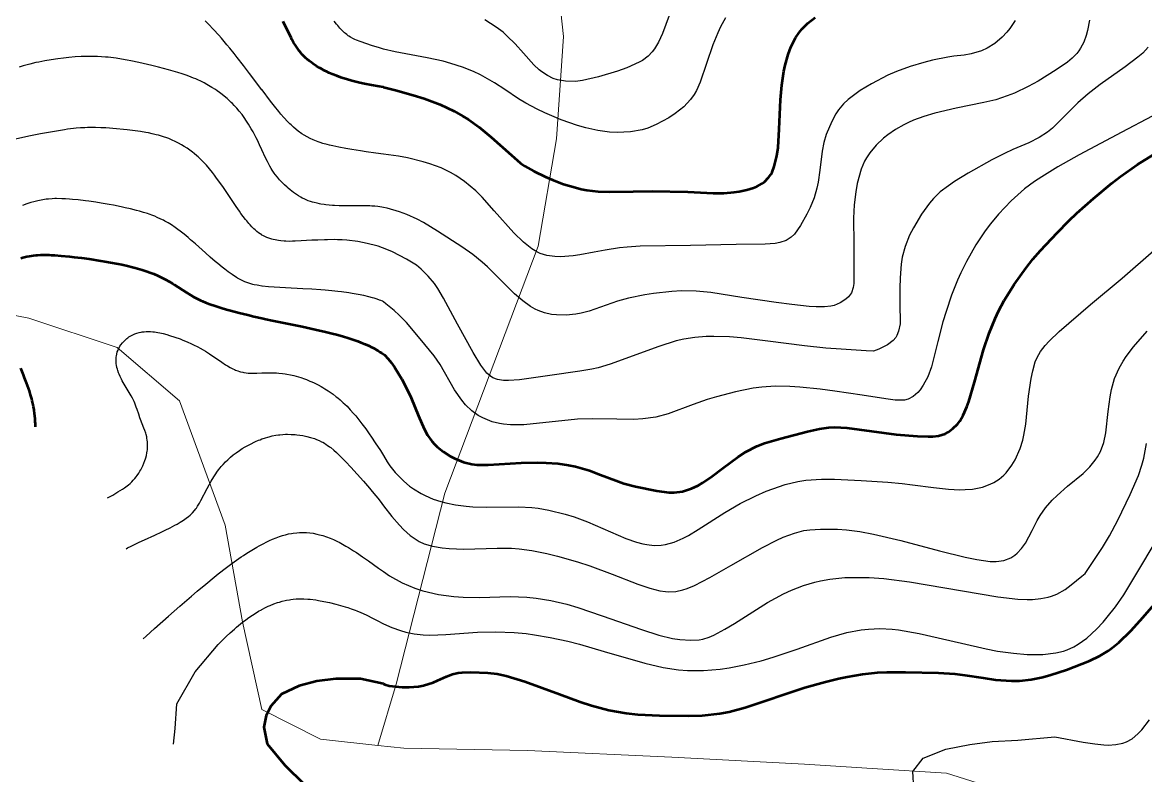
# Model space of a CAD drawing. Header units: metres. Extents: x 545098 to 555652, y 1854398 to 1862642.
# Drawn here: x 547881 to 548438, y 1857948 to 1858321 of the extents above; entities that cross this region are included whole.
import ezdxf

# ---------------------------------------------------------------- set-up
doc = ezdxf.new("R2010")
doc.units = ezdxf.units.M
doc.header["$LTSCALE"] = 6.8
for name, color, linetype, lineweight in [('1', 7, 'Continuous', 25), ('2', 7, 'Continuous', 53), ('52', 7, 'Continuous', 13), ('53', 7, 'Continuous', 13)]:
    doc.layers.add(name, color=color, linetype=linetype, lineweight=lineweight)

msp = doc.modelspace()

# ---------------------------------------------------------------- linework, layer by layer
at = {"layer": '1'}
for points in [[(547982.69, 1858309.97), (547979.95, 1858313.18), (547978.61, 1858314.68), (547976.01, 1858317.54), (547973.46, 1858320.19), (547971.79, 1858321.87)], [(548373.23, 1858321.98), (548370.58, 1858318.08), (548369.16, 1858316.28), (548366.9, 1858313.8), (548363.25, 1858310.65), (548359.32, 1858308.24), (548356.64, 1858307.02), (548351.5, 1858305.43), (548347.98, 1858304.84), (548342.96, 1858304.28), (548339.92, 1858303.86), (548332.32, 1858302.33), (548327.99, 1858301.22), (548321.23, 1858299.18), (548314.53, 1858296.7), (548310.19, 1858294.84), (548302.02, 1858290.7), (548296.54, 1858287.36), (548290.49, 1858282.86), (548288.17, 1858280.72), (548285.65, 1858277.73), (548284.44, 1858275.83), (548282.5, 1858272), (548279.59, 1858265.48), (548278.39, 1858261.61), (548277.56, 1858257.25), (548276.48, 1858247.91), (548275.61, 1858241.87), (548274.97, 1858238.87), (548273.59, 1858234.22), (548271.63, 1858229.35), (548270.1, 1858226.13), (548266.9, 1858220.38), (548263.88, 1858216.17), (548262.34, 1858214.64), (548259.75, 1858212.99), (548256.68, 1858211.98), (548254.38, 1858211.59), (548249.33, 1858211.24), (548234.96, 1858211), (548212.34, 1858210.48), (548187.4, 1858210.14), (548180.92, 1858209.74), (548177.12, 1858209.35), (548170.05, 1858208.27), (548164.68, 1858207.24), (548157.57, 1858205.9), (548154.18, 1858205.4), (548147.94, 1858204.96), (548145.1, 1858205.06), (548141.13, 1858205.64), (548137.85, 1858206.65), (548136.22, 1858207.4), (548133.72, 1858208.88), (548129.61, 1858212.16), (548124.87, 1858216.8), (548115.01, 1858227.78), (548109.13, 1858234.42), (548105.99, 1858237.55), (548100.32, 1858242.33), (548096.04, 1858245.29), (548093.48, 1858246.78), (548088.9, 1858248.97), (548083.24, 1858251.07), (548079.94, 1858252.06), (548072.22, 1858253.89), (548067.75, 1858254.72), (548060.2, 1858255.83), (548056.46, 1858256.31), (548051.68, 1858256.97), (548048.89, 1858257.38), (548044.48, 1858258.07), (548041.54, 1858258.57), (548038.04, 1858259.23), (548035.18, 1858259.84), (548033.42, 1858260.26), (548032.32, 1858260.54), (548030.25, 1858261.13), (548028.81, 1858261.58), (548027.9, 1858261.9), (548026.19, 1858262.54), (548025.38, 1858262.87), (548023.86, 1858263.57), (548022.43, 1858264.3), (548020.94, 1858265.16), (548019.79, 1858265.89), (548017.93, 1858267.21), (548017.01, 1858267.93), (548015.64, 1858269.1), (548014.41, 1858270.24), (548013.78, 1858270.85), (548012.82, 1858271.83), (548010.81, 1858274.02)], [(548229.69, 1858323.24), (548227.31, 1858318.89), (548225.89, 1858315.92), (548223.43, 1858309.9), (548217.2, 1858291.44), (548215.3, 1858287.26), (548214.22, 1858285.39), (548212.4, 1858282.82), (548209.03, 1858279.26), (548204.8, 1858275.91), (548201.69, 1858273.85), (548195.43, 1858270.42), (548191.17, 1858268.66), (548188.44, 1858267.85), (548182.69, 1858266.87), (548176, 1858266.59), (548172.32, 1858266.76), (548166.51, 1858267.47), (548160.49, 1858268.81), (548156.4, 1858269.99), (548148.22, 1858272.87), (548140.22, 1858276.21), (548136.35, 1858278.06), (548130.77, 1858281.07), (548127.21, 1858283.25), (548120.37, 1858287.78), (548115.3, 1858291.08), (548108.39, 1858295.01), (548104.83, 1858296.72), (548099.33, 1858298.95), (548093.63, 1858300.77), (548089.75, 1858301.79), (548081.86, 1858303.52), (548066.05, 1858306.54), (548060.2, 1858307.87), (548058.22, 1858308.45), (548054.27, 1858309.66), (548051.99, 1858310.39), (548048.74, 1858311.52), (548046.91, 1858312.24), (548046.1, 1858312.6), (548045, 1858313.12), (548043.91, 1858313.72), (548043.12, 1858314.21), (548042.74, 1858314.47), (548042.03, 1858315), (548041.34, 1858315.57), (548040.89, 1858315.97), (548040, 1858316.84), (548038.69, 1858318.24), (548037.59, 1858319.5), (548037.03, 1858320.17), (548035.87, 1858321.61)], [(548201.77, 1858324.5), (548198.49, 1858315.58), (548196.53, 1858311.32), (548194.59, 1858307.96), (548193.43, 1858306.43), (548191.33, 1858304.28), (548188.6, 1858302.26), (548186.95, 1858301.3), (548180.84, 1858298.52), (548176.16, 1858296.83), (548166.75, 1858294.03), (548158.81, 1858292.26), (548155.34, 1858291.85), (548150.51, 1858291.89), (548146.4, 1858292.68), (548144.4, 1858293.34), (548141.49, 1858294.7), (548138.69, 1858296.5), (548137.34, 1858297.58), (548134.72, 1858300.04), (548129.6, 1858305.84), (548125.56, 1858310.42), (548121.61, 1858314.3), (548119.48, 1858316.14), (548116.07, 1858318.77), (548110.4, 1858322.39)], [(548410.16, 1858322.1), (548409.17, 1858317.01), (548408.49, 1858314.63), (548407.24, 1858311.31), (548405.68, 1858308.31), (548404.78, 1858306.95), (548403.8, 1858305.68), (548401.6, 1858303.39), (548399.14, 1858301.35), (548393.67, 1858297.61), (548384.62, 1858291.98), (548379.76, 1858289.28), (548372.93, 1858286.03), (548369.35, 1858284.61), (548363.72, 1858282.78), (548357.74, 1858281.34), (548344.06, 1858278.61), (548333.42, 1858276.06), (548328.03, 1858274.43), (548322.86, 1858272.55), (548320.43, 1858271.5), (548318.12, 1858270.38), (548313.91, 1858267.96), (548310.22, 1858265.4), (548308.04, 1858263.66), (548304.35, 1858260.21), (548301.2, 1858256.53), (548299.57, 1858254.03), (548298.63, 1858252.28), (548297.02, 1858248.37), (548295.01, 1858241.22), (548294.24, 1858237.18), (548293.44, 1858230.73), (548293.14, 1858224.07)], [(548000, 1858287.66), (547993.92, 1858295.7), (547990.82, 1858299.77), (547987.76, 1858303.71), (547986.27, 1858305.59), (547984.1, 1858308.27), (547982.69, 1858309.97)], [(548000, 1858257.92), (547998.85, 1858260.41), (547997.77, 1858262.66), (547997.2, 1858263.8), (547996.14, 1858265.83), (547995.58, 1858266.85), (547994.71, 1858268.38), (547993.35, 1858270.64), (547992.39, 1858272.13), (547991.15, 1858273.95), (547990.13, 1858275.37), (547988.8, 1858277.08), (547987.56, 1858278.55), (547986.29, 1858279.95), (547985.42, 1858280.85), (547984.83, 1858281.43), (547983.65, 1858282.55), (547982.74, 1858283.36), (547982.13, 1858283.88), (547980.28, 1858285.37), (547979.04, 1858286.31), (547977.78, 1858287.2), (547976.94, 1858287.77), (547975.25, 1858288.86), (547973.56, 1858289.88), (547972.71, 1858290.37), (547971.41, 1858291.07), (547970.07, 1858291.75), (547967.97, 1858292.73), (547967.24, 1858293.05), (547966.12, 1858293.51), (547963.73, 1858294.43), (547962.46, 1858294.88), (547960.45, 1858295.55), (547958.3, 1858296.23), (547953.66, 1858297.56), (547948.75, 1858298.84), (547945.45, 1858299.66), (547943.27, 1858300.18), (547939.04, 1858301.14), (547935.08, 1858301.98), (547933.19, 1858302.36), (547930.45, 1858302.86), (547927.78, 1858303.29), (547926.47, 1858303.48), (547923.86, 1858303.79), (547922.55, 1858303.91), (547920.58, 1858304.06), (547918.59, 1858304.16), (547917.25, 1858304.2), (547914.53, 1858304.22), (547913.15, 1858304.2), (547910.35, 1858304.09), (547907.49, 1858303.92), (547904.25, 1858303.64), (547901.6, 1858303.36), (547898.91, 1858303.02), (547895.5, 1858302.53), (547892.44, 1858302.02), (547889.42, 1858301.44), (547887.94, 1858301.13), (547885.05, 1858300.45), (547883.65, 1858300.09), (547881.62, 1858299.52), (547879.68, 1858298.91)], [(548439.25, 1858308.86), (548436.47, 1858305.87), (548434.06, 1858303.77), (548427.81, 1858299.02), (548415.47, 1858290.25), (548409.41, 1858285.61), (548404.28, 1858281.14), (548396.3, 1858273.15), (548391.75, 1858268.69), (548389.35, 1858266.71), (548385.19, 1858263.97), (548380.06, 1858261.44), (548372.16, 1858258.03), (548367.98, 1858256.16), (548361.73, 1858253.05), (548349.94, 1858246.37), (548343.16, 1858242.17), (548340.16, 1858240.12), (548336.19, 1858237.05), (548332.82, 1858233.84), (548330.8, 1858231.51), (548326.88, 1858226.05), (548322.84, 1858219.29), (548320.97, 1858215.62), (548318.7, 1858210.09), (548317.29, 1858204.8), (548316.76, 1858201.37), (548316.29, 1858194.59), (548316.14, 1858189.46), (548316.19, 1858179.73), (548316.33, 1858174.21), (548316.22, 1858171.7), (548315.54, 1858168.1), (548314.69, 1858166.02), (548314.07, 1858164.99), (548312.81, 1858163.47), (548309.99, 1858161.27), (548305.77, 1858159.19), (548303.03, 1858158.2), (548299.41, 1858158.39), (548286.98, 1858159.16), (548279.53, 1858159.75), (548268.85, 1858160.84), (548250.76, 1858163.15), (548237.44, 1858164.77), (548231.64, 1858165.25), (548223.9, 1858165.51), (548220.07, 1858165.45), (548214.48, 1858165.03), (548209.09, 1858164.16), (548205.35, 1858163.26), (548196.64, 1858160.52), (548172.5, 1858151.76), (548166.62, 1858149.98), (548163.43, 1858149.21)], [(548010.81, 1858274.02), (548009.39, 1858275.68), (548008.39, 1858276.88), (548006.26, 1858279.52), (548004.3, 1858282.02), (548000.04, 1858287.61), (548000, 1858287.66)], [(548441.24, 1858274.56), (548426.22, 1858266.66), (548404.92, 1858255.42), (548394.44, 1858249.53), (548386.43, 1858244.61), (548382.87, 1858242.2), (548377.96, 1858238.54), (548371.24, 1858232.68), (548364.94, 1858226.03)], [(547920.11, 1858268.9), (547917.51, 1858268.98), (547916.19, 1858268.99), (547913.53, 1858268.96), (547912.17, 1858268.91), (547910.1, 1858268.79), (547907.99, 1858268.61), (547906.56, 1858268.46), (547903.65, 1858268.09), (547902.18, 1858267.88), (547899.21, 1858267.41), (547896.22, 1858266.89), (547890.29, 1858265.78), (547884.53, 1858264.64), (547877.81, 1858263.26)], [(548000, 1858215.73), (547999.96, 1858215.75), (547999.12, 1858216.28), (547998.28, 1858216.87), (547997.44, 1858217.53), (547996.61, 1858218.25), (547996.06, 1858218.76), (547994.95, 1858219.87), (547994.12, 1858220.77), (547993.57, 1858221.4), (547992.45, 1858222.73), (547991.89, 1858223.43), (547990.76, 1858224.91), (547989.6, 1858226.47), (547988.82, 1858227.56), (547987.23, 1858229.84), (547981.87, 1858237.82), (547980.55, 1858239.75), (547978.55, 1858242.61), (547977.21, 1858244.46), (547976.53, 1858245.37), (547975.52, 1858246.69), (547973.99, 1858248.57), (547972.46, 1858250.33), (547971.44, 1858251.44), (547970.76, 1858252.14), (547969.4, 1858253.48), (547968.38, 1858254.42), (547967.7, 1858255.02), (547966.34, 1858256.16), (547965.66, 1858256.7), (547964.29, 1858257.72), (547962.93, 1858258.68), (547961.42, 1858259.65), (547960.2, 1858260.38), (547958.67, 1858261.23), (547957.64, 1858261.76), (547956.95, 1858262.1), (547955.57, 1858262.74), (547953.81, 1858263.47), (547952.38, 1858264), (547951.66, 1858264.25), (547950.19, 1858264.72), (547948.68, 1858265.15), (547947.66, 1858265.42), (547945.55, 1858265.92), (547943.71, 1858266.3), (547942.46, 1858266.53), (547939.88, 1858266.96), (547935.92, 1858267.51), (547933.25, 1858267.82), (547931.46, 1858268.01), (547927.92, 1858268.34), (547922.7, 1858268.76), (547920.11, 1858268.9)], [(548293.14, 1858224.07), (548293.32, 1858211.26), (548293.39, 1858196.41), (548293.26, 1858191.68), (548293.01, 1858189.71), (548292.18, 1858187.17), (548290.68, 1858185.08), (548289.39, 1858183.92), (548286.54, 1858182.09), (548283.61, 1858180.86), (548281.92, 1858180.47), (548278.77, 1858180.16), (548274.58, 1858180.18), (548271.14, 1858180.39), (548262.61, 1858181.25), (548254.81, 1858182.27), (548237.89, 1858184.87), (548222.43, 1858187.32), (548215.14, 1858187.99), (548207.91, 1858188.06), (548203.16, 1858187.81), (548194.02, 1858186.8), (548189.71, 1858186.12), (548181.69, 1858184.46), (548176.18, 1858182.96), (548162.13, 1858178.09), (548158.14, 1858177.01), (548155.62, 1858176.51), (548150.73, 1858176.01), (548145.91, 1858176.13), (548143.53, 1858176.44), (548140.02, 1858177.24), (548136.97, 1858178.33), (548135.44, 1858179.05), (548133.08, 1858180.39), (548129.33, 1858183.08), (548125.22, 1858186.66), (548116.87, 1858194.88), (548111.79, 1858199.9), (548109.14, 1858202.31), (548104.57, 1858206.02), (548098.99, 1858209.96), (548086.99, 1858217.68), (548080.11, 1858221.87), (548076.87, 1858223.64), (548071.82, 1858225.91), (548068.22, 1858227.18), (548062.04, 1858228.96), (548060.2, 1858229.41), (548059.38, 1858229.57), (548057.41, 1858229.85), (548056.03, 1858230), (548054.42, 1858230.11), (548053.54, 1858230.15), (548052.12, 1858230.18), (548049, 1858230.18), (548041.95, 1858230.13), (548038.23, 1858230.2), (548036.02, 1858230.31), (548034.92, 1858230.38), (548033.28, 1858230.53), (548031.65, 1858230.71), (548030.85, 1858230.82), (548029.26, 1858231.07), (548028.48, 1858231.22), (548027.32, 1858231.46), (548025.81, 1858231.82), (548025.07, 1858232.03), (548023.99, 1858232.37), (548022.93, 1858232.74), (548021.91, 1858233.15), (548020.92, 1858233.6), (548019.96, 1858234.07), (548019.34, 1858234.41), (548018.13, 1858235.12), (548016.7, 1858236.06), (548015.6, 1858236.85), (548014.05, 1858238.08), (548013.08, 1858238.92), (548012.45, 1858239.48), (548011.25, 1858240.6), (548009.57, 1858242.27), (548008.79, 1858243.1), (548007.66, 1858244.38), (548006.59, 1858245.72), (548006.08, 1858246.42), (548005.08, 1858247.89), (548004.6, 1858248.66), (548003.88, 1858249.89), (548003.18, 1858251.2), (548002.72, 1858252.12), (548001.79, 1858254.05), (548000, 1858257.92)], [(548000, 1858190.48), (547998.4, 1858190.7), (547997.62, 1858190.83), (547996.15, 1858191.12), (547995.45, 1858191.28), (547994.44, 1858191.54), (547993, 1858192), (547992.07, 1858192.34), (547991.45, 1858192.6), (547990.23, 1858193.15), (547988.86, 1858193.87), (547987.94, 1858194.39), (547987.32, 1858194.76), (547985.18, 1858196.16), (547983.35, 1858197.47), (547981.55, 1858198.84), (547980.37, 1858199.77), (547978.08, 1858201.65), (547976.84, 1858202.7), (547974.43, 1858204.78), (547972.05, 1858206.87), (547967.09, 1858211.29), (547964.68, 1858213.41), (547963.42, 1858214.49), (547961.46, 1858216.11), (547959.43, 1858217.71), (547958.38, 1858218.5), (547956.96, 1858219.52), (547955.14, 1858220.74), (547953.46, 1858221.77), (547951.94, 1858222.64), (547951.16, 1858223.05), (547949.97, 1858223.64), (547948.13, 1858224.48), (547946.86, 1858225.01), (547945.99, 1858225.35), (547944.2, 1858226.01), (547943.27, 1858226.33), (547941.33, 1858226.94), (547939.3, 1858227.53), (547937.87, 1858227.91), (547934.87, 1858228.66), (547932.15, 1858229.27), (547930.27, 1858229.67), (547926.37, 1858230.45), (547924.37, 1858230.82), (547920.37, 1858231.51), (547917.72, 1858231.93), (547914.26, 1858232.44), (547912.58, 1858232.67), (547908.99, 1858233.11), (547906.05, 1858233.41), (547904.67, 1858233.53), (547902.69, 1858233.66), (547900.81, 1858233.74), (547898.16, 1858233.77), (547897.3, 1858233.75), (547896.06, 1858233.69), (547894.23, 1858233.55), (547893.04, 1858233.42), (547892.25, 1858233.31), (547890.68, 1858233.06), (547888.92, 1858232.71), (547886.97, 1858232.23), (547885.43, 1858231.79), (547883.53, 1858231.18), (547881.3, 1858230.35)], [(548364.94, 1858226.03), (548360.98, 1858221.2), (548358.47, 1858217.84), (548353.78, 1858210.83), (548349.11, 1858202.64), (548346.36, 1858197.08), (548344.69, 1858193.37), (548341.74, 1858185.98), (548339.03, 1858177.88), (548337.51, 1858172.67), (548335, 1858162.92), (548331.77, 1858150.49), (548329.94, 1858145.46), (548327.74, 1858141.29), (548326.13, 1858139.03), (548325.02, 1858137.75), (548322.78, 1858135.76), (548320.28, 1858134.43), (548318.46, 1858134), (548317.1, 1858133.88), (548313.86, 1858134), (548309.19, 1858134.56), (548297.38, 1858136.42), (548283.87, 1858138.44), (548276.61, 1858139.36), (548266.56, 1858140.37), (548261.56, 1858140.69), (548254.35, 1858140.82), (548247.68, 1858140.43), (548243.4, 1858139.88), (548234.7, 1858138.13), (548225.34, 1858135.64), (548220.59, 1858134.19), (548213.71, 1858131.83), (548201.32, 1858127.18), (548195.2, 1858125.51), (548188.76, 1858124.63), (548184.38, 1858124.41), (548175.89, 1858124.48), (548163.7, 1858124.76), (548156.42, 1858124.44), (548129.84, 1858121.79), (548123.25, 1858121.7), (548119.77, 1858121.99), (548117.75, 1858122.31), (548114.18, 1858123.21), (548109.4, 1858125.12), (548107.18, 1858126.38), (548103.99, 1858128.73), (548100.94, 1858131.69), (548099.01, 1858133.97), (548095.48, 1858139.02), (548088.29, 1858151.61), (548085.28, 1858155.91), (548078.48, 1858164.37), (548071.64, 1858172.36), (548068.05, 1858176.02), (548065.57, 1858178.27), (548061.41, 1858181.68), (548060.2, 1858182.6), (548059.72, 1858182.89), (548058.89, 1858183.29), (548058.3, 1858183.54), (548057.16, 1858183.96), (548055.69, 1858184.44), (548054.83, 1858184.69), (548053.06, 1858185.16), (548050.46, 1858185.75), (548047.74, 1858186.29), (548044.68, 1858186.82), (548043.02, 1858187.07), (548039.47, 1858187.55), (548037.57, 1858187.78), (548034.58, 1858188.09), (548031.42, 1858188.37), (548029.25, 1858188.54), (548024.8, 1858188.84), (548020.32, 1858189.1), (548011.71, 1858189.57), (548006.05, 1858189.92), (548003.18, 1858190.14), (548000.06, 1858190.47), (548000, 1858190.48)], [(548163.43, 1858149.21), (548157.62, 1858148.23), (548142.6, 1858146.18), (548127.58, 1858143.96), (548122.12, 1858143.64), (548119.77, 1858143.73), (548116.69, 1858144.19), (548114.36, 1858145.05), (548113.24, 1858145.76), (548111.51, 1858147.35), (548108.48, 1858151.34), (548104.68, 1858157.5), (548096.9, 1858171.54), (548090.05, 1858184.47), (548087.18, 1858189.21), (548085.48, 1858191.65), (548082.45, 1858195.41), (548078.95, 1858198.9), (548076.55, 1858200.77), (548071.65, 1858203.83), (548064.66, 1858207.33), (548060.2, 1858209.28), (548059.77, 1858209.44), (548057.6, 1858210.14), (548055.66, 1858210.69), (548053.4, 1858211.27), (548052.09, 1858211.58), (548049.92, 1858212.05), (548047.5, 1858212.49), (548046.2, 1858212.69), (548043.46, 1858213.04), (548042.01, 1858213.18), (548039.75, 1858213.34), (548037.4, 1858213.43), (548035.8, 1858213.45), (548032.55, 1858213.43), (548030.93, 1858213.39), (548027.75, 1858213.27), (548024.71, 1858213.12), (548019.46, 1858212.8), (548016.46, 1858212.65), (548015.23, 1858212.61), (548013.79, 1858212.59), (548011.88, 1858212.64), (548011.07, 1858212.7), (548009.39, 1858212.87), (548008.17, 1858213.03), (548006.53, 1858213.31), (548005.49, 1858213.54), (548004.96, 1858213.68), (548003.87, 1858214), (548002.49, 1858214.5), (548001.37, 1858215), (548000.81, 1858215.28), (548000, 1858215.73)], [(548373.28, 1858104.43), (548375.78, 1858110.06), (548377.04, 1858114.06), (548377.64, 1858116.66), (548378.49, 1858122.09), (548379.9, 1858135.95), (548381.17, 1858144.65), (548381.96, 1858148.48), (548383.26, 1858152.98), (548384.11, 1858155.05), (548385.81, 1858158.03), (548388.15, 1858161.02), (548390.12, 1858163.12), (548395.12, 1858167.87), (548410.54, 1858181.31), (548426.3, 1858194.41), (548441.97, 1858208.02)], [(547923.54, 1858085.47), (547926.11, 1858086.95), (547928.65, 1858088.45), (547930.9, 1858089.86), (547931.93, 1858090.56), (547933.2, 1858091.49), (547933.8, 1858091.97), (547934.66, 1858092.7), (547935.48, 1858093.46), (547936.25, 1858094.26), (547936.99, 1858095.11), (547937.69, 1858095.99), (547938.13, 1858096.59), (547938.97, 1858097.83), (547939.55, 1858098.78), (547939.92, 1858099.43), (547940.59, 1858100.73), (547940.9, 1858101.39), (547941.47, 1858102.7), (547941.96, 1858104), (547942.25, 1858104.86), (547942.42, 1858105.42), (547942.72, 1858106.52), (547943.01, 1858107.87), (547943.15, 1858108.73), (547943.22, 1858109.29), (547943.32, 1858110.39), (547943.36, 1858111.7), (547943.29, 1858113.21), (547943.18, 1858114.18), (547943.03, 1858115.12), (547942.9, 1858115.73), (547942.61, 1858116.92), (547942.43, 1858117.58), (547942.01, 1858118.86), (547941.55, 1858120.11), (547939.87, 1858124.31), (547939.53, 1858125.2), (547938.92, 1858126.96), (547938.14, 1858129.34), (547937.73, 1858130.54), (547937.02, 1858132.37), (547936.61, 1858133.3), (547936.15, 1858134.24), (547935.83, 1858134.88), (547935.13, 1858136.16), (547931.72, 1858141.91), (547930.79, 1858143.57), (547930.36, 1858144.38), (547929.77, 1858145.6), (547929.23, 1858146.81), (547928.99, 1858147.42), (547928.56, 1858148.64), (547928.38, 1858149.26), (547928.14, 1858150.19), (547927.92, 1858151.31), (547927.84, 1858151.87), (547927.76, 1858152.72), (547927.72, 1858153.57), (547927.72, 1858154), (547927.76, 1858154.86), (547927.8, 1858155.29), (547927.89, 1858155.93), (547928.05, 1858156.78), (547928.34, 1858157.83), (547928.69, 1858158.77), (547928.97, 1858159.39), (547929.18, 1858159.8), (547929.64, 1858160.6), (547930.15, 1858161.38), (547930.93, 1858162.39), (547931.35, 1858162.87), (547932.02, 1858163.56), (547932.37, 1858163.89), (547933.11, 1858164.52), (547933.49, 1858164.82), (547934.08, 1858165.25), (547935, 1858165.83), (547935.96, 1858166.33), (547936.61, 1858166.63), (547937.06, 1858166.81), (547937.97, 1858167.14), (547939.15, 1858167.46), (547940.11, 1858167.66), (547940.61, 1858167.74), (547941.61, 1858167.86), (547942.63, 1858167.93), (547943.33, 1858167.94), (547944.74, 1858167.91), (547945.97, 1858167.82), (547946.8, 1858167.72)], [(547946.8, 1858167.72), (547948.49, 1858167.46), (547949.35, 1858167.29), (547951.12, 1858166.89), (547952.95, 1858166.4), (547954.19, 1858166.03), (547956.77, 1858165.19), (547959.46, 1858164.24), (547960.84, 1858163.71), (547962.93, 1858162.85), (547965.05, 1858161.91), (547966.12, 1858161.41), (547968.26, 1858160.33), (547969.33, 1858159.75), (547970.92, 1858158.83), (547971.98, 1858158.19), (547974.07, 1858156.85), (547980.08, 1858152.74), (547981.97, 1858151.51), (547982.89, 1858150.94), (547984.23, 1858150.16), (547985.52, 1858149.49), (547986.37, 1858149.1), (547986.92, 1858148.87), (547988.01, 1858148.46), (547988.83, 1858148.19), (547989.37, 1858148.04), (547990.46, 1858147.78), (547991.01, 1858147.67), (547992.11, 1858147.5), (547993.24, 1858147.38), (547994.01, 1858147.33), (547995.6, 1858147.28), (547997.48, 1858147.31), (548000, 1858147.41)], [(548384.1, 1858074.29), (548385.6, 1858076.82), (548388.29, 1858080.63), (548391.58, 1858084.34), (548394.03, 1858086.74), (548399.25, 1858091.29), (548406.96, 1858097.65), (548410.36, 1858100.96), (548412.95, 1858104.16), (548414.07, 1858105.87), (548415.53, 1858108.57), (548417.2, 1858112.97), (548418.26, 1858117.78), (548419.44, 1858128.3), (548420.33, 1858135.61), (548421.01, 1858139.26), (548422.51, 1858144.62), (548424.76, 1858149.82), (548426.72, 1858153.26), (548428.24, 1858155.59), (548431.85, 1858160.41), (548438.63, 1858168.12)], [(548000, 1858147.41), (548001.57, 1858147.47), (548003.76, 1858147.52), (548004.89, 1858147.52), (548007.23, 1858147.46), (548008.43, 1858147.38), (548010.27, 1858147.2), (548011.53, 1858147.02), (548012.38, 1858146.88), (548014.09, 1858146.54), (548015.83, 1858146.13), (548018.18, 1858145.47), (548019.36, 1858145.09), (548021.13, 1858144.47), (548022.01, 1858144.14), (548023.77, 1858143.42), (548024.65, 1858143.04), (548025.95, 1858142.44), (548027.89, 1858141.47), (548029.39, 1858140.66), (548030.14, 1858140.23), (548031.24, 1858139.57), (548032.88, 1858138.53), (548035.28, 1858136.85), (548036.85, 1858135.64), (548037.63, 1858135.01), (548038.78, 1858134.04), (548040.3, 1858132.68), (548041.05, 1858131.97), (548042.16, 1858130.88), (548043.81, 1858129.15), (548045.44, 1858127.34), (548046.5, 1858126.09), (548048.57, 1858123.53), (548049.56, 1858122.25), (548051.46, 1858119.7), (548053.21, 1858117.24), (548054.29, 1858115.68), (548056.18, 1858112.87), (548058.69, 1858108.98), (548060.2, 1858106.48), (548062.09, 1858103.37), (548063.39, 1858101.46), (548066.1, 1858098.03), (548070.32, 1858093.74), (548073.19, 1858091.4), (548075.1, 1858090.04), (548078.86, 1858087.76), (548080.92, 1858086.69), (548084.9, 1858084.96), (548088.73, 1858083.7), (548091.2, 1858083.05), (548095.98, 1858082.12), (548101.17, 1858081.42), (548104.58, 1858081.12), (548111.48, 1858080.87), (548127.32, 1858081.1), (548133.7, 1858080.82), (548136.92, 1858080.45), (548142.16, 1858079.52), (548150.27, 1858077.45), (548154.67, 1858076.08), (548161.42, 1858073.62), (548180.34, 1858065.41), (548185.61, 1858063.6), (548188.78, 1858062.79), (548190.75, 1858062.42), (548194.34, 1858062.02), (548197.9, 1858062.1), (548200.07, 1858062.42), (548204.25, 1858063.61), (548208.71, 1858065.53), (548211.34, 1858066.93), (548216.16, 1858069.8), (548229.38, 1858078.25), (548237.03, 1858082.72), (548244.81, 1858086.62), (548249.89, 1858088.81), (548253.17, 1858090.09), (548259.36, 1858092.15), (548265.61, 1858093.68), (548269.52, 1858094.3), (548277.36, 1858094.84), (548283.7, 1858094.82), (548296.99, 1858094.22), (548310.18, 1858093.33), (548317.27, 1858092.61), (548322.36, 1858091.97), (548332.82, 1858090.59), (548340.18, 1858089.82), (548345.93, 1858089.57), (548348.53, 1858089.62), (548352.14, 1858089.91), (548357.02, 1858090.87), (548360.95, 1858092.29), (548362.78, 1858093.2), (548365.35, 1858094.83), (548367.69, 1858096.79), (548368.77, 1858097.89), (548371.66, 1858101.66), (548373.28, 1858104.43)], [(547932.76, 1858060.33), (547933.46, 1858060.72), (547935.26, 1858061.67), (547936.59, 1858062.35), (547939.21, 1858063.61), (547941.79, 1858064.79), (547946.92, 1858067.08), (547950.35, 1858068.66), (547952.05, 1858069.47), (547954.53, 1858070.7), (547956.9, 1858071.96), (547958.03, 1858072.58), (547959.47, 1858073.42), (547961.13, 1858074.47), (547962.48, 1858075.4), (547963.67, 1858076.32), (547964.39, 1858076.93), (547964.83, 1858077.34), (547965.66, 1858078.17), (547966.58, 1858079.21), (547967.24, 1858080.06), (547967.55, 1858080.5), (547968.14, 1858081.39), (547969.07, 1858082.94), (547969.79, 1858084.26), (547972.83, 1858090.14), (547973.79, 1858091.93), (547974.79, 1858093.73), (547976.13, 1858095.94), (547977.15, 1858097.49), (547977.67, 1858098.24), (547978.5, 1858099.36), (547979.36, 1858100.46), (547979.81, 1858101.01), (547980.74, 1858102.08), (547981.98, 1858103.39), (547983.03, 1858104.42), (547984.43, 1858105.67), (547985.76, 1858106.78), (547987.19, 1858107.85), (547988.85, 1858109.01), (547990.24, 1858109.91), (547991.66, 1858110.77), (547993.61, 1858111.85), (547994.6, 1858112.36), (547996.08, 1858113.08), (547996.83, 1858113.42), (547998.32, 1858114.06), (547999.06, 1858114.36), (548000, 1858114.72)], [(548000, 1858114.72), (548000.17, 1858114.78), (548001.81, 1858115.33), (548002.9, 1858115.65), (548003.61, 1858115.84), (548005.04, 1858116.19), (548006.81, 1858116.53), (548008.21, 1858116.74), (548008.91, 1858116.82), (548010.32, 1858116.94), (548011.72, 1858117.01), (548012.66, 1858117.03), (548014.54, 1858116.99), (548016.43, 1858116.87), (548017.38, 1858116.78), (548018.8, 1858116.6), (548020.22, 1858116.37), (548020.92, 1858116.24), (548022.31, 1858115.94), (548024.02, 1858115.5), (548025.35, 1858115.09), (548026.01, 1858114.87), (548026.97, 1858114.52), (548028.37, 1858113.93), (548029.57, 1858113.36), (548030.16, 1858113.05), (548031.03, 1858112.55), (548031.9, 1858112.01), (548032.33, 1858111.72), (548033.51, 1858110.88), (548034.11, 1858110.41), (548035.67, 1858109.12), (548036.99, 1858107.93), (548038.41, 1858106.58), (548039.41, 1858105.59), (548041.59, 1858103.37), (548044, 1858100.81), (548047.26, 1858097.26), (548050.28, 1858093.86), (548053.26, 1858090.4), (548054.69, 1858088.69), (548056.51, 1858086.47), (548057.37, 1858085.39), (548058.58, 1858083.84), (548060.2, 1858081.66), (548064.4, 1858076.27), (548068.11, 1858072.02), (548070.19, 1858069.87), (548073.45, 1858066.94), (548076.39, 1858064.83), (548077.92, 1858063.95), (548080.36, 1858062.84), (548084.46, 1858061.59), (548089.25, 1858060.78), (548092.75, 1858060.44), (548100.12, 1858060.17), (548116.63, 1858060.56), (548123.67, 1858060.55), (548127.43, 1858060.31), (548133.77, 1858059.46), (548141.2, 1858057.93), (548146.43, 1858056.64), (548156.34, 1858053.87), (548162.5, 1858051.93), (548173.63, 1858047.82), (548186.3, 1858042.83), (548192.22, 1858040.77), (548197.13, 1858039.51), (548199.94, 1858039.11), (548201.7, 1858039.02), (548205.08, 1858039.2), (548208.63, 1858039.92), (548210.68, 1858040.58), (548214.37, 1858042.12), (548221.95, 1858046.03), (548232.42, 1858052.06), (548248.07, 1858060.97), (548255.22, 1858064.64), (548258.38, 1858066.07), (548263.89, 1858068.13), (548268.6, 1858069.33), (548271.45, 1858069.78), (548276.87, 1858070.11), (548285.27, 1858069.97), (548289.64, 1858069.66), (548296.33, 1858068.84), (548303.12, 1858067.61), (548316.59, 1858064.41), (548335.86, 1858059.34), (548348.54, 1858056.16), (548354.31, 1858054.94), (548360.92, 1858054.02), (548363.8, 1858053.97), (548367.67, 1858054.52), (548371.08, 1858055.89), (548373.09, 1858057.19), (548374.31, 1858058.19), (548376.45, 1858060.41), (548378.38, 1858063.15), (548381.62, 1858069.45), (548384.1, 1858074.29)], [(548000, 1858062.51), (548000.94, 1858063.01), (548002.09, 1858063.58), (548003.78, 1858064.38), (548005.25, 1858065.03), (548007.05, 1858065.76), (548008.63, 1858066.34), (548010.17, 1858066.85), (548010.93, 1858067.08), (548011.68, 1858067.28), (548013.15, 1858067.64), (548014.58, 1858067.92), (548015.52, 1858068.08), (548017.35, 1858068.29), (548018.69, 1858068.39), (548020.14, 1858068.42), (548021.28, 1858068.4), (548022.13, 1858068.35), (548023.79, 1858068.2), (548025.41, 1858067.97), (548027.19, 1858067.63), (548028.58, 1858067.29), (548030.14, 1858066.86), (548032.07, 1858066.24), (548033.81, 1858065.58), (548035.39, 1858064.91), (548036.18, 1858064.55), (548037.4, 1858063.97), (548038.22, 1858063.56), (548039.9, 1858062.66), (548041.65, 1858061.67), (548042.85, 1858060.95), (548045.37, 1858059.38), (548046.86, 1858058.41), (548049.9, 1858056.37), (548052.87, 1858054.32), (548057.82, 1858050.79), (548060.2, 1858049.05), (548063.27, 1858046.93), (548069.5, 1858043.44), (548075.71, 1858040.84), (548079.76, 1858039.53), (548087.45, 1858037.71), (548095.16, 1858036.62), (548099.75, 1858036.3), (548107.74, 1858036.26), (548123.08, 1858036.66), (548131.28, 1858036.34), (548135.86, 1858035.89), (548143.19, 1858034.71), (548151.02, 1858032.81), (548156.54, 1858031.17), (548168.55, 1858027.13), (548188.08, 1858020.26), (548196.7, 1858017.54), (548203.47, 1858015.91), (548207.04, 1858015.33), (548212.52, 1858014.97), (548216.64, 1858015.2), (548218.55, 1858015.57), (548221.6, 1858016.56), (548223.95, 1858017.57), (548229.45, 1858020.43), (548234.18, 1858023.25), (548250.58, 1858033.7), (548258.4, 1858037.95), (548262.39, 1858039.8), (548268.45, 1858042.18), (548273.97, 1858043.83), (548276.85, 1858044.5), (548281.39, 1858045.29), (548288.93, 1858046.01), (548296.65, 1858046.16), (548300.99, 1858046.03), (548308.2, 1858045.54), (548320.92, 1858043.99), (548364.76, 1858036.45), (548374.52, 1858035.34), (548379.25, 1858035.16), (548381.82, 1858035.23), (548386.03, 1858035.66), (548389.64, 1858036.35), (548391.35, 1858036.84), (548393.92, 1858037.86), (548398.02, 1858040.2), (548401.04, 1858042.39), (548406.31, 1858046.69), (548407.89, 1858048.07), (548416.49, 1858060.88), (548420.07, 1858066.73), (548424.22, 1858074.54), (548430.24, 1858087.21), (548434.36, 1858096.55), (548436.11, 1858101.7), (548437.01, 1858105.25), (548438.38, 1858112.39)], [(547941.1, 1858015.64), (547942.68, 1858017.09), (547946.73, 1858020.76), (547953.71, 1858026.95), (547959.4, 1858031.91), (547965.09, 1858036.83), (547967.93, 1858039.25), (547972.15, 1858042.8), (547976.33, 1858046.22), (547978.39, 1858047.87), (547982.46, 1858051.03), (547984.47, 1858052.53), (547987.42, 1858054.68), (547989.72, 1858056.27), (547990.85, 1858057.03), (547992.53, 1858058.13), (547995, 1858059.67), (547997.42, 1858061.1), (547998.61, 1858061.77), (548000, 1858062.51)], [(548000, 1858030.24), (548001.79, 1858031.16), (548003.16, 1858031.81), (548004.07, 1858032.22), (548005.9, 1858032.97), (548007.73, 1858033.63), (548008.65, 1858033.93), (548010.04, 1858034.33), (548011.45, 1858034.68), (548012.16, 1858034.83), (548013.6, 1858035.09), (548014.33, 1858035.2), (548015.45, 1858035.34), (548016.97, 1858035.47), (548017.74, 1858035.51), (548018.93, 1858035.54), (548020.76, 1858035.52), (548022.67, 1858035.41), (548023.97, 1858035.29), (548026.64, 1858034.96), (548028, 1858034.75), (548030.75, 1858034.25), (548033.52, 1858033.66), (548036.57, 1858032.91), (548038.97, 1858032.26), (548041.33, 1858031.57), (548042.51, 1858031.2), (548044.29, 1858030.6), (548046.13, 1858029.92), (548047.08, 1858029.55), (548049.05, 1858028.74), (548051.69, 1858027.56), (548055.18, 1858025.86), (548057.09, 1858024.87), (548060.2, 1858023.21), (548064.45, 1858021.29), (548068.74, 1858019.77), (548071.28, 1858019.04), (548075.43, 1858018.17), (548079.89, 1858017.69), (548083.19, 1858017.6), (548091.1, 1858017.9), (548106.9, 1858019.01), (548115.85, 1858019.23), (548124.95, 1858018.86), (548131.01, 1858018.28), (548135.01, 1858017.76), (548142.89, 1858016.42), (548151.53, 1858014.5), (548157.32, 1858013), (548169.57, 1858009.49), (548189.71, 1858003.73), (548198.88, 1858001.55), (548206.47, 1858000.35), (548210.84, 1858000.02), (548218.83, 1858000.1), (548227.07, 1858000.75), (548231.55, 1858001.36), (548238.98, 1858002.77), (548247.37, 1858004.89), (548253.3, 1858006.61), (548265.26, 1858010.53), (548281.93, 1858016.48), (548289.89, 1858018.8), (548296.98, 1858020.15), (548300.62, 1858020.55), (548306.27, 1858020.75), (548312.29, 1858020.46), (548315.46, 1858020.12), (548325.66, 1858018.39), (548346.6, 1858013.49), (548358.91, 1858010.74), (548364.52, 1858009.68), (548372.47, 1858008.54), (548379.21, 1858007.99), (548382.44, 1858007.89), (548387.07, 1858007.99), (548393.43, 1858008.74), (548397.21, 1858009.66), (548398.99, 1858010.26), (548402.38, 1858011.76), (548404.55, 1858013), (548408.81, 1858016.07), (548413.65, 1858020.5), (548416.85, 1858023.92), (548418.94, 1858026.36), (548422.93, 1858031.49), (548427.07, 1858037.51), (548434.6, 1858049.9), (548442.18, 1858062.59)], [(547957.75, 1857983.59), (547966.91, 1857999.43), (547978.39, 1858012.84), (547980.11, 1858014.64), (547980.98, 1858015.52), (547982.3, 1858016.82), (547984.31, 1858018.72), (547986.34, 1858020.55), (547987.36, 1858021.44), (547989.42, 1858023.14), (547990.45, 1858023.96), (547992, 1858025.13), (547993.54, 1858026.25), (547995.26, 1858027.42), (547996.63, 1858028.29), (547998.35, 1858029.33), (547999.73, 1858030.1), (548000, 1858030.24)], [(547956.13, 1857963.49), (547956.95, 1857971.29), (547957.75, 1857983.59)], [(548323.03, 1857941.37), (548322.52, 1857949.94), (548327.72, 1857956.63), (548338.86, 1857961.09), (548350.75, 1857963.32), (548361.89, 1857964.81), (548374.52, 1857965.55), (548392.98, 1857967.12), (548406.94, 1857964.59), (548412.76, 1857963.7), (548417.14, 1857963.22), (548419.41, 1857963.11), (548423.15, 1857963.3), (548426.69, 1857964), (548428.49, 1857964.66), (548431.25, 1857966.22), (548434.12, 1857968.6), (548436.05, 1857970.63), (548439.89, 1857975.58)]]:
    msp.add_lwpolyline(points, dxfattribs=at)
at = {"layer": '2'}
for points in [[(548060.2, 1858288.95), (548058.16, 1858289.28), (548054.32, 1858289.96), (548050.79, 1858290.66), (548048.6, 1858291.15), (548047.21, 1858291.48), (548044.57, 1858292.15), (548041.85, 1858292.92), (548040.17, 1858293.44), (548039.1, 1858293.79), (548037.09, 1858294.51), (548034.8, 1858295.41), (548033.12, 1858296.14), (548032.33, 1858296.51), (548030.85, 1858297.25), (548029.47, 1858297.99), (548028.6, 1858298.48), (548026.99, 1858299.46), (548025.33, 1858300.56), (548024.55, 1858301.12), (548023.45, 1858301.95), (548022.43, 1858302.8), (548021.94, 1858303.23), (548021, 1858304.11), (548020.02, 1858305.11), (548019.28, 1858305.95), (548018.4, 1858307.04), (548017.73, 1858307.95), (548016.76, 1858309.4), (548015.71, 1858311.13), (548014.89, 1858312.63), (548014.43, 1858313.51), (548013.51, 1858315.37), (548010.57, 1858321.52)], [(548060.2, 1858288.95), (548066.17, 1858287.46), (548075.01, 1858284.97), (548080.33, 1858283.3), (548088.29, 1858280.39), (548095.34, 1858277.11), (548099.58, 1858274.68), (548102.29, 1858272.94), (548107.61, 1858269.09), (548113.59, 1858264.25), (548123.76, 1858255.26), (548128.13, 1858251.4), (548130.31, 1858249.84), (548134.71, 1858247.31), (548140.5, 1858244.55), (548143.94, 1858243.09), (548149.52, 1858240.99), (548155.34, 1858239.21), (548158.24, 1858238.52), (548161.09, 1858237.99), (548166.69, 1858237.36), (548172.27, 1858237.15), (548183.9, 1858237.35), (548193.35, 1858237.46), (548211.14, 1858237.17), (548223.57, 1858236.55), (548228.95, 1858236.55), (548233.98, 1858236.95), (548236.53, 1858237.31), (548240.23, 1858238.08), (548243.66, 1858239.12), (548245.21, 1858239.75), (548247.93, 1858241.25), (548249.1, 1858242.12), (548251.1, 1858244.17), (548252.2, 1858245.77), (548252.84, 1858246.95), (548253.92, 1858249.61), (548255.2, 1858254.97), (548255.76, 1858259.08), (548256.39, 1858268.15), (548256.97, 1858282.75), (548257.58, 1858290), (548258.66, 1858296.9), (548259.3, 1858299.8), (548260.81, 1858305.18), (548262.15, 1858308.78), (548264.47, 1858313.39), (548266.26, 1858316.03), (548267.59, 1858317.65), (548270.61, 1858320.67), (548274.15, 1858323.5)], [(548060.2, 1858156.72), (548060.67, 1858156.33), (548062.6, 1858154.34), (548064.01, 1858152.56), (548065.67, 1858150.2), (548069.3, 1858144.34), (548071.87, 1858139.6), (548074, 1858135.08), (548077.63, 1858126.15), (548080.37, 1858119.77), (548082.12, 1858116.6), (548084.26, 1858113.58), (548085.52, 1858112.16), (548086.9, 1858110.82), (548089.98, 1858108.37), (548093.3, 1858106.27), (548095.55, 1858105.09), (548099.82, 1858103.3), (548103.99, 1858102.19), (548106.57, 1858101.89), (548112.05, 1858101.93), (548128.54, 1858102.86), (548136.77, 1858102.98), (548140.82, 1858102.88), (548146.63, 1858102.49), (548151.99, 1858101.76), (548155.42, 1858101.05), (548162.3, 1858099.03), (548167.76, 1858096.99), (548175.39, 1858094.06), (548179.27, 1858092.73), (548185.08, 1858091.13), (548195.74, 1858089.01), (548201.63, 1858088.21), (548204.36, 1858088.14), (548208.5, 1858088.67), (548212.94, 1858090.19), (548216.11, 1858091.74), (548218.3, 1858093), (548222.91, 1858096.07), (548228.4, 1858100.22), (548235.97, 1858105.91), (548239.74, 1858108.35), (548245.31, 1858111.15), (548249.06, 1858112.57), (548257.07, 1858114.95), (548270.33, 1858118.44), (548276.25, 1858119.73), (548281.01, 1858120.41), (548283.83, 1858120.54), (548289.82, 1858120.16), (548308.15, 1858117.72), (548314.32, 1858117), (548324.89, 1858116.08), (548330.2, 1858115.87), (548332.4, 1858115.93), (548335.27, 1858116.27), (548338.58, 1858117.29), (548340.13, 1858118.11), (548342.47, 1858119.83), (548344.68, 1858122.03), (548345.82, 1858123.54), (548347.58, 1858126.53), (548349.37, 1858130.64), (548350.27, 1858133.2), (548353.06, 1858142.93), (548357.51, 1858158.87), (548360.32, 1858167.2), (548363.29, 1858174.42), (548364.96, 1858177.97), (548367.77, 1858183.28), (548372.71, 1858191.28), (548378.68, 1858199.48), (548382.1, 1858203.7), (548385.82, 1858208.03), (548394.02, 1858216.84), (548399.89, 1858222.7), (548403.91, 1858226.53), (548412.08, 1858233.88), (548421.16, 1858241.39), (548425.55, 1858244.75), (548433.91, 1858250.63), (548441.61, 1858255.44)], [(547880.47, 1858204.3), (547881.44, 1858204.57), (547882.1, 1858204.74), (547883.46, 1858205.05), (547884.85, 1858205.33), (547886.75, 1858205.62), (547888.04, 1858205.75), (547888.74, 1858205.8), (547890.27, 1858205.87), (547891.1, 1858205.89), (547892.46, 1858205.89), (547894.49, 1858205.84), (547895.61, 1858205.79), (547897.42, 1858205.68), (547900.48, 1858205.45), (547904.66, 1858205.06), (547906.94, 1858204.81), (547910.54, 1858204.38), (547914.31, 1858203.88), (547920.12, 1858203.01), (547922.07, 1858202.69), (547924.98, 1858202.18), (547928.79, 1858201.46), (547930.64, 1858201.08), (547933.34, 1858200.49), (547935.91, 1858199.87), (547937.14, 1858199.55), (547938.33, 1858199.22), (547940.59, 1858198.55), (547942.69, 1858197.86), (547944.87, 1858197.08), (547946.49, 1858196.44), (547948.2, 1858195.71), (547949.27, 1858195.22), (547951.29, 1858194.23), (547952.23, 1858193.74), (547954, 1858192.75), (547955.64, 1858191.77), (547956.67, 1858191.12), (547962.7, 1858187.21), (547964.74, 1858185.96), (547966.17, 1858185.14), (547968.08, 1858184.15), (547969.73, 1858183.36), (547970.6, 1858182.97), (547971.99, 1858182.38), (547974.26, 1858181.51), (547976.77, 1858180.63), (547979.82, 1858179.66), (547982.42, 1858178.9), (547984.45, 1858178.33), (547988.67, 1858177.21), (547993.04, 1858176.12), (547995.99, 1858175.43), (548000, 1858174.53)], [(548000, 1858174.53), (548001.87, 1858174.11), (548005.12, 1858173.42), (548019.95, 1858170.39), (548024.23, 1858169.48), (548028.59, 1858168.51), (548030.82, 1858167.99), (548034.85, 1858167)], [(548034.85, 1858167), (548036.89, 1858166.47), (548039.96, 1858165.62), (548043.02, 1858164.69), (548044.54, 1858164.19), (548046.55, 1858163.49), (548047.55, 1858163.13), (548049.03, 1858162.56), (548051.21, 1858161.65), (548053.1, 1858160.8), (548054.03, 1858160.35), (548055.39, 1858159.65), (548056.73, 1858158.91), (548057.38, 1858158.53), (548058.66, 1858157.75), (548059.28, 1858157.35), (548060.2, 1858156.72)], [(547881.78, 1858146.55), (547880.45, 1858149.76)], [(547887.74, 1858120.77), (547887.72, 1858122.44), (547887.69, 1858123.22), (547887.6, 1858124.74), (547887.46, 1858126.25), (547887.35, 1858127.24), (547887.06, 1858129.22), (547886.8, 1858130.69), (547886.61, 1858131.66), (547886.16, 1858133.62), (547885.91, 1858134.59), (547885.37, 1858136.56), (547884.75, 1858138.54), (547884.31, 1858139.88), (547883.33, 1858142.6), (547882.42, 1858144.95), (547881.78, 1858146.55)], [(548060.2, 1857993.38), (548060.83, 1857993.06), (548063.02, 1857992.49), (548069.57, 1857991.79), (548073.04, 1857991.72), (548077.54, 1857992.07), (548080.13, 1857992.58), (548084.8, 1857994.12), (548087.06, 1857995.1), (548091.46, 1857997.1), (548094.51, 1857998.28), (548097.32, 1857998.93), (548099.2, 1857999.11), (548103.48, 1857999.17), (548111.93, 1857998.91), (548116.55, 1857998.39), (548121.09, 1857997.44), (548130.33, 1857994.54), (548147.48, 1857988.32), (548157.68, 1857984.58), (548163.25, 1857982.74), (548171.89, 1857980.41), (548180.56, 1857978.9), (548186.24, 1857978.29), (548197.06, 1857977.67), (548211.48, 1857977.49), (548218.13, 1857977.77), (548226.92, 1857978.72), (548231.61, 1857979.6), (548239.46, 1857981.63), (548269.07, 1857991.55), (548279.35, 1857994.45), (548285.9, 1857996.01), (548290.05, 1857996.88), (548297.68, 1857998.18), (548305.1, 1857998.96), (548309.66, 1857999.18), (548319, 1857999.22), (548335.34, 1857998.91), (548343.45, 1857998.36), (548348.41, 1857997.77), (548357.36, 1857996.34), (548363.53, 1857995.42), (548371.48, 1857994.86), (548375.39, 1857994.94), (548381.22, 1857995.54), (548387.03, 1857996.73), (548390.92, 1857997.8), (548398.68, 1858000.36), (548406.36, 1858003.28), (548410.05, 1858004.84), (548415.19, 1858007.31), (548419.35, 1858009.75), (548421.42, 1858011.21), (548424.7, 1858013.91), (548430.52, 1858019.66), (548435.25, 1858024.87), (548445.75, 1858036.8)], [(548060.2, 1857993.38), (548048.92, 1857995.91), (548036.62, 1857995.91), (548027.25, 1857994.74), (548018.46, 1857992.39), (548009.67, 1857988.29), (548004.4, 1857982.43), (548002.06, 1857977.74), (548000.88, 1857971.87), (548002.64, 1857963.67), (548011.43, 1857953.11), (548020.92, 1857943.77)]]:
    msp.add_lwpolyline(points, dxfattribs=at)
at = {"layer": '52'}
for points in [[(547157.43, 1858412.68), (547228.08, 1858362.38), (547327.26, 1858309.35), (547441.38, 1858267.21), (547550.07, 1858242.73), (547603.05, 1858238.65), (547664.19, 1858237.3), (547715.22, 1858221.92), (547774.38, 1858200.97), (547822.63, 1858182.75), (547856.31, 1858180.02), (547884.53, 1858174.55), (547928.22, 1858159.98), (547959.17, 1858133.56), (547981.74, 1858071.98), (547990.37, 1858024.15), (548000, 1857980.7)], [(548057.51, 1857962.88), (548028.97, 1857965.96), (548000, 1857980.7)], [(548537.87, 1857893.36), (548483.18, 1857902.3), (548418.45, 1857919.05), (548381.63, 1857935.81), (548339.22, 1857949.21), (548302.39, 1857951.44), (548268.91, 1857953.68), (548203.07, 1857957.03), (548131.64, 1857960.38), (548070.26, 1857961.5), (548057.51, 1857962.88)]]:
    msp.add_lwpolyline(points, dxfattribs=at)
at = {"layer": '53'}
msp.add_lwpolyline([(548057.51, 1857962.88), (548066.48, 1857993.27), (548090.7, 1858087.91), (548136.83, 1858210.26), (548146.06, 1858263.35), (548149.51, 1858314.14), (548143.75, 1858366.08), (548139.14, 1858423.79), (548142.6, 1858472.27), (548144.19, 1858501.66)], dxfattribs=at)

doc.saveas('drawing.dxf')
